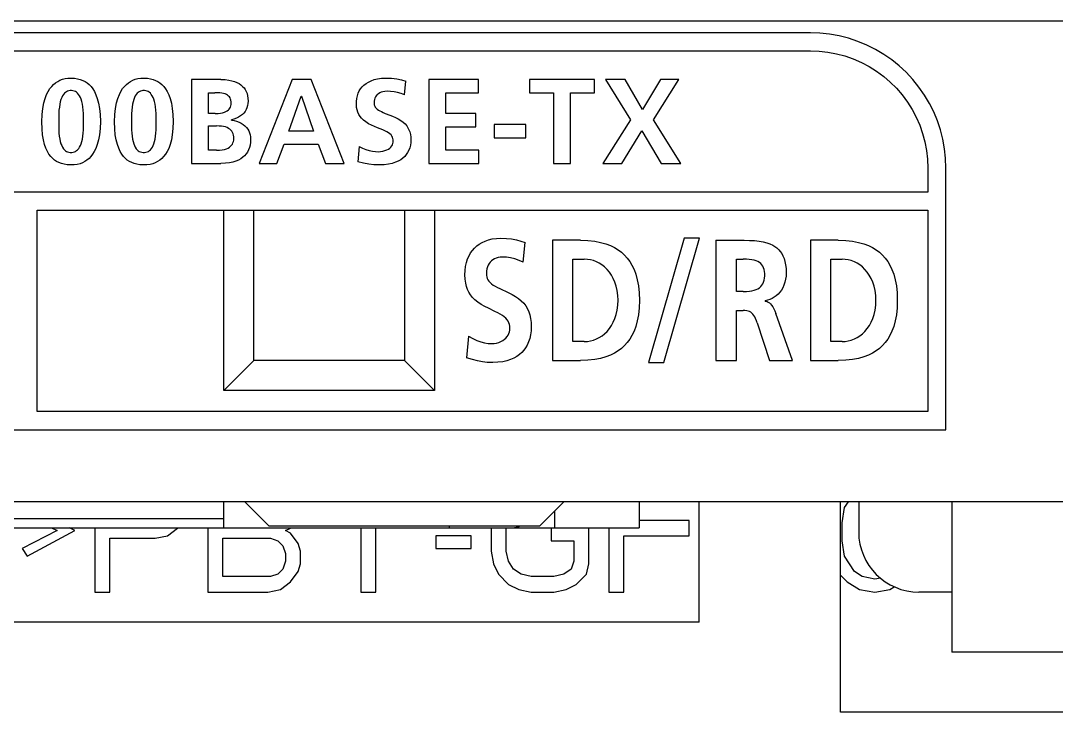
# Model space of a CAD drawing. Extents: x 0 to 563, y 0 to 379.
# Drawn here: x 454.89 to 472.1, y 127.07 to 138.57 of the extents above; entities that cross this region are included whole.
import ezdxf

# ---------------------------------------------------------------- set-up
doc = ezdxf.new("R2010")
doc.units = 0
doc.header["$LTSCALE"] = 32.67
doc.layers.get('0').update_dxf_attribs({"linetype": 'CONTINUOUS'})

msp = doc.modelspace()

# ---------------------------------------------------------------- linework, layer by layer
at = {"color": 7, "linetype": 'CONTINUOUS'}
for p, q in [((410.018, 138.573), (475.618, 138.573)), ((468.017, 138.374), (443.018, 138.374)), ((468.175, 138.368), (468.017, 138.374)), ((468.334, 138.351), (468.175, 138.368)), ((468.493, 138.322), (468.334, 138.351)), ((468.65, 138.282), (468.493, 138.322)), ((468.804, 138.23), (468.65, 138.282)), ((468.954, 138.168), (468.804, 138.23)), ((443.018, 138.074), (468.017, 138.074)), ((468.017, 138.074), (468.16, 138.068)), ((468.16, 138.068), (468.304, 138.052)), ((468.304, 138.052), (468.448, 138.025)), ((468.448, 138.025), (468.589, 137.987)), ((469.099, 138.096), (468.954, 138.168)), ((469.237, 138.013), (469.099, 138.096)), ((468.589, 137.987), (468.728, 137.938)), ((468.728, 137.938), (468.863, 137.879)), ((468.863, 137.879), (468.993, 137.811)), ((469.369, 137.921), (469.237, 138.013)), ((469.493, 137.822), (469.369, 137.921)), ((468.993, 137.811), (469.117, 137.733)), ((469.117, 137.733), (469.234, 137.647)), ((469.608, 137.715), (469.493, 137.822)), ((469.718, 137.596), (469.608, 137.715)), ((455.408, 137.482), (455.44, 137.515)), ((455.44, 137.515), (455.473, 137.542)), ((455.473, 137.542), (455.508, 137.565)), ((455.508, 137.565), (455.545, 137.584)), ((455.545, 137.584), (455.586, 137.6)), ((455.586, 137.6), (455.63, 137.611)), ((455.63, 137.611), (455.678, 137.618)), ((455.678, 137.618), (455.733, 137.62)), ((455.733, 137.62), (455.789, 137.617)), ((455.789, 137.617), (455.839, 137.609)), ((455.839, 137.609), (455.883, 137.597)), ((455.883, 137.597), (455.924, 137.581)), ((455.924, 137.581), (455.962, 137.562)), ((455.962, 137.562), (455.997, 137.538)), ((455.997, 137.538), (456.03, 137.51)), ((456.03, 137.51), (456.061, 137.478)), ((456.617, 137.482), (456.649, 137.515)), ((456.649, 137.515), (456.682, 137.542)), ((456.682, 137.542), (456.717, 137.565)), ((456.717, 137.565), (456.755, 137.584)), ((456.755, 137.584), (456.795, 137.6)), ((456.795, 137.6), (456.839, 137.611)), ((456.839, 137.611), (456.888, 137.618)), ((456.888, 137.618), (456.942, 137.62)), ((456.942, 137.62), (456.998, 137.617)), ((456.998, 137.617), (457.048, 137.609)), ((457.048, 137.609), (457.093, 137.597)), ((457.093, 137.597), (457.134, 137.581)), ((457.134, 137.581), (457.171, 137.562)), ((457.171, 137.562), (457.206, 137.538)), ((457.206, 137.538), (457.239, 137.51)), ((457.239, 137.51), (457.27, 137.478)), ((458.221, 137.596), (457.733, 137.596)), ((457.733, 137.596), (457.733, 136.198)), ((458.221, 137.596), (458.29, 137.593)), ((458.29, 137.593), (458.349, 137.586)), ((458.349, 137.586), (458.402, 137.576)), ((458.402, 137.576), (458.447, 137.562)), ((458.447, 137.562), (458.487, 137.546)), ((458.487, 137.546), (458.522, 137.527)), ((458.522, 137.527), (458.553, 137.505)), ((458.553, 137.505), (458.58, 137.482)), ((459.403, 137.596), (458.858, 136.198)), ((459.719, 137.596), (459.403, 137.596)), ((460.268, 136.198), (459.719, 137.596)), ((460.568, 137.474), (460.597, 137.503)), ((460.597, 137.503), (460.631, 137.53)), ((460.631, 137.53), (460.671, 137.554)), ((460.671, 137.554), (460.715, 137.576)), ((460.715, 137.576), (460.766, 137.594)), ((460.766, 137.594), (460.824, 137.608)), ((460.824, 137.608), (460.888, 137.617)), ((460.888, 137.617), (460.96, 137.62)), ((460.96, 137.62), (461.056, 137.617)), ((461.056, 137.617), (461.142, 137.607)), ((461.142, 137.607), (461.222, 137.591)), ((461.222, 137.591), (461.294, 137.57)), ((461.268, 137.34), (461.294, 137.57)), ((462.501, 137.596), (461.676, 137.596)), ((461.676, 137.596), (461.676, 136.198)), ((462.501, 137.376), (462.501, 137.596)), ((464.43, 137.596), (463.349, 137.596)), ((463.349, 137.596), (463.349, 137.376)), ((464.43, 137.376), (464.43, 137.596)), ((464.936, 137.596), (464.611, 137.596)), ((464.611, 137.596), (465.027, 136.925)), ((465.228, 137.098), (464.936, 137.596)), ((465.526, 137.596), (465.228, 137.098)), ((465.406, 136.925), (465.827, 137.596)), ((465.827, 137.596), (465.526, 137.596)), ((469.234, 137.647), (469.344, 137.552)), ((469.344, 137.552), (469.447, 137.449)), ((469.82, 137.47), (469.718, 137.596)), ((455.298, 137.28), (455.323, 137.344)), ((455.323, 137.344), (455.349, 137.398)), ((455.349, 137.398), (455.378, 137.444)), ((455.378, 137.444), (455.408, 137.482)), ((455.603, 137.348), (455.588, 137.324)), ((455.619, 137.367), (455.603, 137.348)), ((455.636, 137.382), (455.619, 137.367)), ((455.654, 137.393), (455.636, 137.382)), ((455.673, 137.402), (455.654, 137.393)), ((455.694, 137.408), (455.673, 137.402)), ((455.716, 137.411), (455.694, 137.408)), ((455.739, 137.412), (455.716, 137.411)), ((455.761, 137.409), (455.739, 137.412)), ((455.782, 137.403), (455.761, 137.409)), ((455.802, 137.394), (455.782, 137.403)), ((455.82, 137.383), (455.802, 137.394)), ((455.837, 137.368), (455.82, 137.383)), ((455.854, 137.349), (455.837, 137.368)), ((455.87, 137.326), (455.854, 137.349)), ((456.061, 137.478), (456.09, 137.44)), ((456.09, 137.44), (456.117, 137.395)), ((456.117, 137.395), (456.143, 137.341)), ((456.143, 137.341), (456.166, 137.277)), ((456.507, 137.28), (456.532, 137.344)), ((456.532, 137.344), (456.559, 137.398)), ((456.559, 137.398), (456.587, 137.444)), ((456.587, 137.444), (456.617, 137.482)), ((456.813, 137.348), (456.797, 137.324)), ((456.829, 137.367), (456.813, 137.348)), ((456.845, 137.382), (456.829, 137.367)), ((456.863, 137.393), (456.845, 137.382)), ((456.882, 137.402), (456.863, 137.393)), ((456.903, 137.408), (456.882, 137.402)), ((456.925, 137.411), (456.903, 137.408)), ((456.948, 137.412), (456.925, 137.411)), ((456.97, 137.409), (456.948, 137.412)), ((456.992, 137.403), (456.97, 137.409)), ((457.012, 137.394), (456.992, 137.403)), ((457.03, 137.383), (457.012, 137.394)), ((457.047, 137.368), (457.03, 137.383)), ((457.063, 137.349), (457.047, 137.368)), ((457.079, 137.326), (457.063, 137.349)), ((457.27, 137.478), (457.299, 137.44)), ((457.299, 137.44), (457.326, 137.395)), ((457.326, 137.395), (457.352, 137.341)), ((457.352, 137.341), (457.376, 137.277)), ((458.013, 137.376), (458.121, 137.376)), ((458.013, 137.031), (458.013, 137.376)), ((458.162, 137.375), (458.121, 137.376)), ((458.2, 137.373), (458.162, 137.375)), ((458.234, 137.369), (458.2, 137.373)), ((458.264, 137.364), (458.234, 137.369)), ((458.29, 137.356), (458.264, 137.364)), ((458.312, 137.346), (458.29, 137.356)), ((458.331, 137.334), (458.312, 137.346)), ((458.348, 137.32), (458.331, 137.334)), ((458.58, 137.482), (458.604, 137.456)), ((458.604, 137.456), (458.624, 137.427)), ((458.624, 137.427), (458.641, 137.396)), ((458.641, 137.396), (458.654, 137.361)), ((458.654, 137.361), (458.663, 137.324)), ((460.488, 137.323), (460.502, 137.367)), ((460.502, 137.367), (460.52, 137.406)), ((460.52, 137.406), (460.542, 137.441)), ((460.542, 137.441), (460.568, 137.474)), ((460.818, 137.344), (460.802, 137.326)), ((460.836, 137.359), (460.818, 137.344)), ((460.858, 137.372), (460.836, 137.359)), ((460.883, 137.383), (460.858, 137.372)), ((460.912, 137.392), (460.883, 137.383)), ((460.946, 137.398), (460.912, 137.392)), ((460.984, 137.4), (460.946, 137.398)), ((461.04, 137.398), (460.984, 137.4)), ((461.097, 137.391), (461.04, 137.398)), ((461.155, 137.378), (461.097, 137.391)), ((461.213, 137.361), (461.155, 137.378)), ((461.268, 137.34), (461.213, 137.361)), ((461.956, 137.376), (462.501, 137.376)), ((461.956, 137.031), (461.956, 137.376)), ((463.349, 137.376), (463.749, 137.376)), ((463.749, 137.376), (463.749, 136.198)), ((464.03, 137.376), (464.43, 137.376)), ((464.03, 136.198), (464.03, 137.376)), ((469.447, 137.449), (469.543, 137.338)), ((469.543, 137.338), (469.63, 137.221)), ((469.912, 137.337), (469.82, 137.47)), ((469.994, 137.199), (469.912, 137.337)), ((455.259, 137.116), (455.276, 137.205)), ((455.276, 137.205), (455.298, 137.28)), ((455.542, 137.185), (455.535, 137.138)), ((455.551, 137.227), (455.542, 137.185)), ((455.562, 137.264), (455.551, 137.227)), ((455.574, 137.297), (455.562, 137.264)), ((455.588, 137.324), (455.574, 137.297)), ((455.884, 137.299), (455.87, 137.326)), ((455.897, 137.266), (455.884, 137.299)), ((455.908, 137.229), (455.897, 137.266)), ((455.917, 137.187), (455.908, 137.229)), ((455.925, 137.14), (455.917, 137.187)), ((456.166, 137.277), (456.186, 137.202)), ((456.186, 137.202), (456.202, 137.115)), ((456.469, 137.116), (456.486, 137.205)), ((456.486, 137.205), (456.507, 137.28)), ((456.751, 137.185), (456.744, 137.138)), ((456.76, 137.227), (456.751, 137.185)), ((456.771, 137.264), (456.76, 137.227)), ((456.784, 137.297), (456.771, 137.264)), ((456.797, 137.324), (456.784, 137.297)), ((457.093, 137.299), (457.079, 137.326)), ((457.106, 137.266), (457.093, 137.299)), ((457.117, 137.229), (457.106, 137.266)), ((457.127, 137.187), (457.117, 137.229)), ((457.134, 137.14), (457.127, 137.187)), ((457.376, 137.277), (457.396, 137.202)), ((457.396, 137.202), (457.412, 137.115)), ((458.361, 137.306), (458.348, 137.32)), ((458.372, 137.289), (458.361, 137.306)), ((458.38, 137.27), (458.372, 137.289)), ((458.379, 137.138), (458.386, 137.158)), ((458.386, 137.25), (458.38, 137.27)), ((458.39, 137.227), (458.386, 137.25)), ((458.386, 137.158), (458.39, 137.179)), ((458.391, 137.202), (458.39, 137.227)), ((458.39, 137.179), (458.391, 137.202)), ((458.663, 137.161), (458.653, 137.127)), ((458.663, 137.324), (458.669, 137.283)), ((458.669, 137.199), (458.663, 137.161)), ((458.669, 137.283), (458.672, 137.238)), ((458.672, 137.238), (458.669, 137.199)), ((459.35, 136.739), (459.553, 137.316)), ((459.553, 137.316), (459.557, 137.316)), ((459.557, 137.316), (459.759, 136.739)), ((460.472, 137.228), (460.478, 137.277)), ((460.472, 137.179), (460.472, 137.228)), ((460.475, 137.132), (460.472, 137.179)), ((460.478, 137.277), (460.488, 137.323)), ((460.765, 137.236), (460.764, 137.206)), ((460.764, 137.206), (460.765, 137.189)), ((460.77, 137.262), (460.765, 137.236)), ((460.765, 137.189), (460.769, 137.172)), ((460.769, 137.172), (460.775, 137.154)), ((460.778, 137.286), (460.77, 137.262)), ((460.789, 137.307), (460.778, 137.286)), ((460.802, 137.326), (460.789, 137.307)), ((469.63, 137.221), (469.707, 137.098)), ((470.066, 137.057), (469.994, 137.199)), ((455.243, 136.893), (455.248, 137.012)), ((455.248, 137.012), (455.259, 137.116)), ((455.526, 137.027), (455.524, 136.963)), ((455.529, 137.086), (455.526, 137.027)), ((455.535, 137.138), (455.529, 137.086)), ((455.93, 137.087), (455.925, 137.14)), ((455.934, 137.028), (455.93, 137.087)), ((455.936, 136.964), (455.934, 137.028)), ((456.202, 137.115), (456.213, 137.013)), ((456.213, 137.013), (456.217, 136.897)), ((456.453, 136.893), (456.457, 137.012)), ((456.457, 137.012), (456.469, 137.116)), ((456.735, 137.027), (456.733, 136.963)), ((456.739, 137.086), (456.735, 137.027)), ((456.744, 137.138), (456.739, 137.086)), ((457.14, 137.087), (457.134, 137.14)), ((457.143, 137.028), (457.14, 137.087)), ((457.145, 136.964), (457.143, 137.028)), ((457.412, 137.115), (457.422, 137.013)), ((457.422, 137.013), (457.426, 136.897)), ((458.127, 137.031), (458.013, 137.031)), ((458.127, 137.031), (458.172, 137.033)), ((458.172, 137.033), (458.212, 137.037)), ((458.212, 137.037), (458.247, 137.043)), ((458.247, 137.043), (458.278, 137.052)), ((458.278, 137.052), (458.304, 137.063)), ((458.304, 137.063), (458.325, 137.075)), ((458.325, 137.075), (458.344, 137.089)), ((458.344, 137.089), (458.359, 137.104)), ((458.359, 137.104), (458.37, 137.12)), ((458.37, 137.12), (458.379, 137.138)), ((458.547, 136.989), (458.514, 136.968)), ((458.576, 137.012), (458.547, 136.989)), ((458.601, 137.037), (458.576, 137.012)), ((458.622, 137.065), (458.601, 137.037)), ((458.639, 137.095), (458.622, 137.065)), ((458.653, 137.127), (458.639, 137.095)), ((460.484, 137.089), (460.475, 137.132)), ((460.496, 137.05), (460.484, 137.089)), ((460.512, 137.015), (460.496, 137.05)), ((460.532, 136.982), (460.512, 137.015)), ((460.775, 137.154), (460.785, 137.136)), ((460.785, 137.136), (460.798, 137.119)), ((460.798, 137.119), (460.815, 137.103)), ((460.815, 137.103), (460.836, 137.088)), ((460.836, 137.088), (460.86, 137.074)), ((460.86, 137.074), (460.886, 137.061)), ((460.886, 137.061), (460.916, 137.047)), ((460.916, 137.047), (460.949, 137.033)), ((460.949, 137.033), (461.028, 137.003)), ((461.028, 137.003), (461.073, 136.985)), ((461.073, 136.985), (461.12, 136.964)), ((462.455, 137.031), (461.956, 137.031)), ((462.455, 136.811), (462.455, 137.031)), ((469.707, 137.098), (469.775, 136.969)), ((470.127, 136.91), (470.066, 137.057)), ((455.247, 136.778), (455.243, 136.893)), ((455.524, 136.963), (455.524, 136.893)), ((455.524, 136.893), (455.524, 136.825)), ((455.524, 136.825), (455.526, 136.761)), ((455.934, 136.761), (455.936, 136.824)), ((455.936, 136.893), (455.936, 136.964)), ((455.936, 136.824), (455.936, 136.893)), ((456.217, 136.897), (456.213, 136.779)), ((456.456, 136.778), (456.453, 136.893)), ((456.733, 136.963), (456.733, 136.893)), ((456.733, 136.893), (456.733, 136.825)), ((456.733, 136.825), (456.735, 136.761)), ((457.144, 136.761), (457.145, 136.824)), ((457.146, 136.893), (457.145, 136.964)), ((457.145, 136.824), (457.146, 136.893)), ((457.426, 136.897), (457.422, 136.779)), ((458.013, 136.823), (458.145, 136.823)), ((458.013, 136.419), (458.013, 136.823)), ((458.189, 136.822), (458.145, 136.823)), ((458.229, 136.819), (458.189, 136.822)), ((458.265, 136.813), (458.229, 136.819)), ((458.296, 136.806), (458.265, 136.813)), ((458.437, 136.936), (458.393, 136.925)), ((458.393, 136.921), (458.393, 136.925)), ((458.393, 136.921), (458.438, 136.915)), ((458.477, 136.95), (458.437, 136.936)), ((458.438, 136.915), (458.481, 136.903)), ((458.514, 136.968), (458.477, 136.95)), ((458.481, 136.903), (458.521, 136.888)), ((458.521, 136.888), (458.558, 136.87)), ((458.558, 136.87), (458.591, 136.849)), ((458.591, 136.849), (458.619, 136.825)), ((458.619, 136.825), (458.644, 136.799)), ((460.557, 136.95), (460.532, 136.982)), ((460.587, 136.92), (460.557, 136.95)), ((460.626, 136.89), (460.587, 136.92)), ((460.671, 136.861), (460.626, 136.89)), ((460.721, 136.835), (460.671, 136.861)), ((460.773, 136.813), (460.721, 136.835)), ((460.822, 136.793), (460.773, 136.813)), ((461.12, 136.964), (461.166, 136.941)), ((461.166, 136.941), (461.209, 136.915)), ((461.209, 136.915), (461.247, 136.887)), ((461.247, 136.887), (461.28, 136.856)), ((461.28, 136.856), (461.307, 136.825)), ((461.307, 136.825), (461.328, 136.793)), ((463.287, 136.847), (462.76, 136.847)), ((462.76, 136.847), (462.76, 136.627)), ((463.287, 136.627), (463.287, 136.847)), ((465.027, 136.925), (464.569, 136.198)), ((465.865, 136.198), (465.406, 136.925)), ((469.775, 136.969), (469.833, 136.837)), ((469.833, 136.837), (469.881, 136.7)), ((470.177, 136.759), (470.127, 136.91)), ((455.256, 136.678), (455.247, 136.778)), ((455.27, 136.591), (455.256, 136.678)), ((455.526, 136.761), (455.529, 136.704)), ((455.529, 136.704), (455.534, 136.652)), ((455.534, 136.652), (455.541, 136.605)), ((455.918, 136.605), (455.925, 136.652)), ((455.925, 136.652), (455.931, 136.704)), ((455.931, 136.704), (455.934, 136.761)), ((456.202, 136.678), (456.186, 136.59)), ((456.213, 136.779), (456.202, 136.678)), ((456.465, 136.678), (456.456, 136.778)), ((456.48, 136.591), (456.465, 136.678)), ((456.735, 136.761), (456.738, 136.704)), ((456.738, 136.704), (456.744, 136.652)), ((456.744, 136.652), (456.751, 136.605)), ((457.127, 136.605), (457.135, 136.652)), ((457.135, 136.652), (457.14, 136.704)), ((457.14, 136.704), (457.144, 136.761)), ((457.412, 136.678), (457.396, 136.59)), ((457.422, 136.779), (457.412, 136.678)), ((458.323, 136.796), (458.296, 136.806)), ((458.347, 136.783), (458.323, 136.796)), ((458.367, 136.769), (458.347, 136.783)), ((458.385, 136.753), (458.367, 136.769)), ((458.399, 136.736), (458.385, 136.753)), ((458.412, 136.716), (458.399, 136.736)), ((458.421, 136.694), (458.412, 136.716)), ((458.428, 136.67), (458.421, 136.694)), ((458.432, 136.643), (458.428, 136.67)), ((458.433, 136.613), (458.432, 136.643)), ((458.644, 136.799), (458.665, 136.771)), ((458.665, 136.771), (458.682, 136.741)), ((458.682, 136.741), (458.696, 136.709)), ((458.696, 136.709), (458.706, 136.675)), ((458.706, 136.675), (458.712, 136.64)), ((458.712, 136.64), (458.714, 136.603)), ((459.759, 136.739), (459.35, 136.739)), ((460.867, 136.775), (460.822, 136.793)), ((460.908, 136.759), (460.867, 136.775)), ((460.944, 136.743), (460.908, 136.759)), ((460.976, 136.726), (460.944, 136.743)), ((461.004, 136.709), (460.976, 136.726)), ((461.028, 136.691), (461.004, 136.709)), ((461.047, 136.673), (461.028, 136.691)), ((461.061, 136.654), (461.047, 136.673)), ((461.071, 136.636), (461.061, 136.654)), ((461.328, 136.793), (461.345, 136.76)), ((461.345, 136.76), (461.359, 136.723)), ((461.359, 136.723), (461.369, 136.683)), ((461.369, 136.683), (461.375, 136.639)), ((461.956, 136.811), (462.455, 136.811)), ((461.956, 136.419), (461.956, 136.811)), ((464.885, 136.198), (465.212, 136.743)), ((465.212, 136.743), (465.534, 136.198)), ((469.881, 136.7), (469.918, 136.56)), ((470.216, 136.604), (470.177, 136.759)), ((455.289, 136.516), (455.27, 136.591)), ((455.312, 136.453), (455.289, 136.516)), ((455.541, 136.605), (455.55, 136.564)), ((455.55, 136.564), (455.561, 136.527)), ((455.561, 136.527), (455.574, 136.496)), ((455.574, 136.496), (455.588, 136.468)), ((455.588, 136.468), (455.603, 136.445)), ((455.856, 136.446), (455.871, 136.468)), ((455.871, 136.468), (455.885, 136.496)), ((455.885, 136.496), (455.898, 136.527)), ((455.898, 136.527), (455.909, 136.564)), ((455.909, 136.564), (455.918, 136.605)), ((456.166, 136.515), (456.142, 136.451)), ((456.186, 136.59), (456.166, 136.515)), ((456.499, 136.516), (456.48, 136.591)), ((456.521, 136.453), (456.499, 136.516)), ((456.751, 136.605), (456.76, 136.564)), ((456.76, 136.564), (456.771, 136.527)), ((456.771, 136.527), (456.783, 136.496)), ((456.783, 136.496), (456.797, 136.468)), ((456.797, 136.468), (456.812, 136.445)), ((457.065, 136.446), (457.081, 136.468)), ((457.081, 136.468), (457.095, 136.496)), ((457.095, 136.496), (457.107, 136.527)), ((457.107, 136.527), (457.118, 136.564)), ((457.118, 136.564), (457.127, 136.605)), ((457.375, 136.515), (457.352, 136.451)), ((457.396, 136.59), (457.375, 136.515)), ((458.338, 136.455), (458.362, 136.469)), ((458.362, 136.469), (458.381, 136.485)), ((458.381, 136.485), (458.398, 136.502)), ((458.398, 136.502), (458.41, 136.52)), ((458.41, 136.52), (458.42, 136.541)), ((458.42, 136.541), (458.427, 136.563)), ((458.427, 136.563), (458.432, 136.587)), ((458.432, 136.587), (458.433, 136.613)), ((458.704, 136.506), (458.694, 136.464)), ((458.711, 136.552), (458.704, 136.506)), ((458.714, 136.603), (458.711, 136.552)), ((459.148, 136.198), (459.27, 136.519)), ((459.27, 136.519), (459.837, 136.519)), ((459.837, 136.519), (459.957, 136.198)), ((460.519, 136.481), (460.493, 136.228)), ((460.519, 136.481), (460.574, 136.454)), ((461.026, 136.456), (461.044, 136.473)), ((461.044, 136.473), (461.058, 136.491)), ((461.058, 136.491), (461.069, 136.51)), ((461.069, 136.51), (461.077, 136.53)), ((461.079, 136.616), (461.071, 136.636)), ((461.077, 136.53), (461.082, 136.551)), ((461.083, 136.595), (461.079, 136.616)), ((461.082, 136.551), (461.084, 136.573)), ((461.084, 136.573), (461.083, 136.595)), ((461.368, 136.502), (461.357, 136.459)), ((461.374, 136.547), (461.368, 136.502)), ((461.377, 136.593), (461.374, 136.547)), ((461.375, 136.639), (461.377, 136.593)), ((462.76, 136.627), (463.287, 136.627)), ((469.918, 136.56), (469.945, 136.417)), ((470.244, 136.445), (470.216, 136.604)), ((455.336, 136.4), (455.312, 136.453)), ((455.363, 136.355), (455.336, 136.4)), ((455.392, 136.317), (455.363, 136.355)), ((455.422, 136.285), (455.392, 136.317)), ((455.603, 136.445), (455.619, 136.427)), ((455.619, 136.427), (455.636, 136.412)), ((455.636, 136.412), (455.654, 136.401)), ((455.654, 136.401), (455.673, 136.392)), ((455.673, 136.392), (455.695, 136.386)), ((455.695, 136.386), (455.717, 136.383)), ((455.717, 136.383), (455.74, 136.383)), ((455.74, 136.383), (455.763, 136.386)), ((455.763, 136.386), (455.784, 136.392)), ((455.784, 136.392), (455.804, 136.401)), ((455.804, 136.401), (455.822, 136.413)), ((455.822, 136.413), (455.839, 136.427)), ((455.839, 136.427), (455.856, 136.446)), ((456.059, 136.315), (456.028, 136.282)), ((456.088, 136.353), (456.059, 136.315)), ((456.116, 136.398), (456.088, 136.353)), ((456.142, 136.451), (456.116, 136.398)), ((456.546, 136.4), (456.521, 136.453)), ((456.573, 136.355), (456.546, 136.4)), ((456.601, 136.317), (456.573, 136.355)), ((456.631, 136.285), (456.601, 136.317)), ((456.812, 136.445), (456.828, 136.427)), ((456.828, 136.427), (456.845, 136.412)), ((456.845, 136.412), (456.863, 136.401)), ((456.863, 136.401), (456.883, 136.392)), ((456.883, 136.392), (456.904, 136.386)), ((456.904, 136.386), (456.927, 136.383)), ((456.927, 136.383), (456.949, 136.383)), ((456.949, 136.383), (456.972, 136.386)), ((456.972, 136.386), (456.994, 136.392)), ((456.994, 136.392), (457.014, 136.401)), ((457.014, 136.401), (457.032, 136.413)), ((457.032, 136.413), (457.049, 136.427)), ((457.049, 136.427), (457.065, 136.446)), ((457.268, 136.315), (457.237, 136.282)), ((457.298, 136.353), (457.268, 136.315)), ((457.326, 136.398), (457.298, 136.353)), ((457.352, 136.451), (457.326, 136.398)), ((458.145, 136.419), (458.013, 136.419)), ((458.145, 136.419), (458.195, 136.42)), ((458.195, 136.42), (458.239, 136.425)), ((458.239, 136.425), (458.277, 136.433)), ((458.277, 136.433), (458.31, 136.443)), ((458.31, 136.443), (458.338, 136.455)), ((458.583, 136.302), (458.55, 136.278)), ((458.613, 136.329), (458.583, 136.302)), ((458.638, 136.358), (458.613, 136.329)), ((458.661, 136.39), (458.638, 136.358)), ((458.679, 136.425), (458.661, 136.39)), ((458.694, 136.464), (458.679, 136.425)), ((460.574, 136.454), (460.629, 136.432)), ((460.629, 136.432), (460.684, 136.415)), ((460.684, 136.415), (460.737, 136.404)), ((460.737, 136.404), (460.788, 136.397)), ((460.788, 136.397), (460.836, 136.395)), ((460.836, 136.395), (460.874, 136.397)), ((460.874, 136.397), (460.911, 136.403)), ((460.911, 136.403), (460.945, 136.413)), ((460.945, 136.413), (460.976, 136.425)), ((460.976, 136.425), (461.003, 136.44)), ((461.003, 136.44), (461.026, 136.456)), ((461.274, 136.316), (461.243, 136.288)), ((461.3, 136.347), (461.274, 136.316)), ((461.323, 136.382), (461.3, 136.347)), ((461.342, 136.419), (461.323, 136.382)), ((461.357, 136.459), (461.342, 136.419)), ((462.504, 136.419), (461.956, 136.419)), ((462.504, 136.198), (462.504, 136.419)), ((469.945, 136.417), (469.962, 136.271)), ((470.262, 136.285), (470.244, 136.445)), ((455.455, 136.257), (455.422, 136.285)), ((455.489, 136.234), (455.455, 136.257)), ((455.527, 136.214), (455.489, 136.234)), ((455.569, 136.198), (455.527, 136.214)), ((455.615, 136.186), (455.569, 136.198)), ((455.666, 136.177), (455.615, 136.186)), ((455.724, 136.174), (455.666, 136.177)), ((455.782, 136.177), (455.724, 136.174)), ((455.833, 136.184), (455.782, 136.177)), ((455.879, 136.196), (455.833, 136.184)), ((455.921, 136.212), (455.879, 136.196)), ((455.959, 136.231), (455.921, 136.212)), ((455.994, 136.254), (455.959, 136.231)), ((456.028, 136.282), (455.994, 136.254)), ((456.664, 136.257), (456.631, 136.285)), ((456.699, 136.234), (456.664, 136.257)), ((456.737, 136.214), (456.699, 136.234)), ((456.778, 136.198), (456.737, 136.214)), ((456.824, 136.186), (456.778, 136.198)), ((456.875, 136.177), (456.824, 136.186)), ((456.933, 136.174), (456.875, 136.177)), ((456.991, 136.177), (456.933, 136.174)), ((457.043, 136.184), (456.991, 136.177)), ((457.088, 136.196), (457.043, 136.184)), ((457.13, 136.212), (457.088, 136.196)), ((457.168, 136.231), (457.13, 136.212)), ((457.204, 136.254), (457.168, 136.231)), ((457.237, 136.282), (457.204, 136.254)), ((457.733, 136.198), (458.221, 136.198)), ((458.296, 136.202), (458.221, 136.198)), ((458.362, 136.21), (458.296, 136.202)), ((458.419, 136.223), (458.362, 136.21)), ((458.468, 136.238), (458.419, 136.223)), ((458.511, 136.257), (458.468, 136.238)), ((458.55, 136.278), (458.511, 136.257)), ((458.858, 136.198), (459.148, 136.198)), ((459.957, 136.198), (460.268, 136.198)), ((460.59, 136.205), (460.493, 136.228)), ((460.676, 136.187), (460.59, 136.205)), ((460.76, 136.178), (460.676, 136.187)), ((460.852, 136.174), (460.76, 136.178)), ((460.934, 136.178), (460.852, 136.174)), ((461.005, 136.187), (460.934, 136.178)), ((461.067, 136.201), (461.005, 136.187)), ((461.121, 136.219), (461.067, 136.201)), ((461.167, 136.239), (461.121, 136.219)), ((461.208, 136.262), (461.167, 136.239)), ((461.243, 136.288), (461.208, 136.262)), ((461.676, 136.198), (462.504, 136.198)), ((463.749, 136.198), (464.03, 136.198)), ((464.569, 136.198), (464.885, 136.198)), ((465.534, 136.198), (465.865, 136.198)), ((469.962, 136.271), (469.967, 136.124)), ((469.967, 136.124), (469.967, 135.723)), ((470.267, 136.124), (470.262, 136.285)), ((470.267, 131.773), (470.267, 136.124)), ((469.967, 135.723), (441.067, 135.723)), ((455.168, 135.424), (469.967, 135.424)), ((455.168, 132.073), (455.168, 135.424)), ((458.268, 132.423), (458.268, 135.424)), ((458.768, 132.923), (458.768, 135.423)), ((461.268, 135.423), (461.268, 132.923)), ((461.768, 135.424), (461.768, 132.423)), ((469.967, 135.424), (469.967, 132.073)), ((462.612, 134.91), (462.668, 134.93)), ((462.668, 134.93), (462.73, 134.944)), ((462.73, 134.944), (462.797, 134.954)), ((462.797, 134.954), (462.87, 134.957)), ((462.87, 134.957), (462.963, 134.954)), ((462.963, 134.954), (463.05, 134.944)), ((463.05, 134.944), (463.131, 134.929)), ((463.131, 134.929), (463.206, 134.909)), ((464.194, 134.922), (463.729, 134.922)), ((463.729, 134.922), (463.729, 132.924)), ((464.194, 134.922), (464.32, 134.918)), ((465.92, 134.957), (465.326, 132.889)), ((465.579, 132.889), (466.173, 134.957)), ((466.173, 134.957), (465.92, 134.957)), ((466.446, 134.922), (466.914, 134.922)), ((466.446, 134.922), (466.446, 132.924)), ((466.914, 134.922), (467.006, 134.921)), ((467.006, 134.921), (467.089, 134.916)), ((468.48, 134.922), (468.015, 134.922)), ((468.015, 134.922), (468.015, 132.924)), ((468.48, 134.922), (468.606, 134.918)), ((462.369, 134.712), (462.399, 134.755)), ((462.399, 134.755), (462.433, 134.793)), ((462.433, 134.793), (462.471, 134.828)), ((462.471, 134.828), (462.513, 134.859)), ((462.513, 134.859), (462.56, 134.887)), ((462.56, 134.887), (462.612, 134.91)), ((463.206, 134.909), (463.276, 134.885)), ((463.245, 134.556), (463.276, 134.885)), ((464.32, 134.918), (464.432, 134.906)), ((464.432, 134.906), (464.53, 134.887)), ((464.53, 134.887), (464.617, 134.863)), ((464.617, 134.863), (464.694, 134.833)), ((464.694, 134.833), (464.762, 134.8)), ((464.762, 134.8), (464.823, 134.763)), ((464.823, 134.763), (464.877, 134.722)), ((467.089, 134.916), (467.165, 134.908)), ((467.165, 134.908), (467.233, 134.896)), ((467.233, 134.896), (467.292, 134.881)), ((467.292, 134.881), (467.344, 134.863)), ((467.344, 134.863), (467.389, 134.842)), ((467.389, 134.842), (467.427, 134.819)), ((467.427, 134.819), (467.46, 134.794)), ((467.46, 134.794), (467.49, 134.766)), ((467.49, 134.766), (467.516, 134.735)), ((468.606, 134.918), (468.718, 134.906)), ((468.718, 134.906), (468.816, 134.887)), ((468.816, 134.887), (468.903, 134.863)), ((468.903, 134.863), (468.98, 134.833)), ((468.98, 134.833), (469.048, 134.8)), ((469.048, 134.8), (469.109, 134.763)), ((469.109, 134.763), (469.164, 134.722)), ((462.301, 134.553), (462.32, 134.613)), ((462.32, 134.613), (462.343, 134.666)), ((462.343, 134.666), (462.369, 134.712)), ((462.715, 134.579), (462.694, 134.558)), ((462.738, 134.597), (462.715, 134.579)), ((462.764, 134.612), (462.738, 134.597)), ((462.793, 134.624), (462.764, 134.612)), ((462.826, 134.634), (462.793, 134.624)), ((462.861, 134.64), (462.826, 134.634)), ((462.899, 134.642), (462.861, 134.64)), ((462.965, 134.639), (462.899, 134.642)), ((463.034, 134.629), (462.965, 134.639)), ((463.105, 134.611), (463.034, 134.629)), ((463.176, 134.587), (463.105, 134.611)), ((463.245, 134.556), (463.176, 134.587)), ((464.07, 134.608), (464.259, 134.608)), ((464.07, 133.238), (464.07, 134.608)), ((464.309, 134.605), (464.259, 134.608)), ((464.36, 134.597), (464.309, 134.605)), ((464.41, 134.584), (464.36, 134.597)), ((464.459, 134.565), (464.41, 134.584)), ((464.877, 134.722), (464.927, 134.676)), ((464.927, 134.676), (464.973, 134.625)), ((464.973, 134.625), (465.014, 134.569)), ((466.786, 134.608), (466.898, 134.608)), ((466.786, 134.069), (466.786, 134.608)), ((466.952, 134.607), (466.898, 134.608)), ((467, 134.604), (466.952, 134.607)), ((467.043, 134.598), (467, 134.604)), ((467.081, 134.59), (467.043, 134.598)), ((467.115, 134.58), (467.081, 134.59)), ((467.144, 134.567), (467.115, 134.58)), ((467.516, 134.735), (467.54, 134.701)), ((467.54, 134.701), (467.56, 134.662)), ((467.56, 134.662), (467.578, 134.619)), ((467.578, 134.619), (467.593, 134.57)), ((468.356, 134.608), (468.545, 134.608)), ((468.356, 133.238), (468.356, 134.608)), ((468.596, 134.605), (468.545, 134.608)), ((468.646, 134.597), (468.596, 134.605)), ((468.696, 134.584), (468.646, 134.597)), ((468.746, 134.565), (468.696, 134.584)), ((469.164, 134.722), (469.213, 134.676)), ((469.213, 134.676), (469.259, 134.625)), ((469.259, 134.625), (469.3, 134.569)), ((462.276, 134.345), (462.279, 134.417)), ((462.279, 134.417), (462.287, 134.488)), ((462.287, 134.488), (462.301, 134.553)), ((462.634, 134.407), (462.632, 134.364)), ((462.64, 134.445), (462.634, 134.407)), ((462.649, 134.479), (462.64, 134.445)), ((462.662, 134.509), (462.649, 134.479)), ((462.677, 134.535), (462.662, 134.509)), ((462.694, 134.558), (462.677, 134.535)), ((464.507, 134.541), (464.459, 134.565)), ((464.552, 134.512), (464.507, 134.541)), ((464.596, 134.478), (464.552, 134.512)), ((464.637, 134.438), (464.596, 134.478)), ((464.675, 134.394), (464.637, 134.438)), ((465.014, 134.569), (465.051, 134.507)), ((465.051, 134.507), (465.085, 134.436)), ((465.085, 134.436), (465.115, 134.356)), ((467.169, 134.551), (467.144, 134.567)), ((467.191, 134.534), (467.169, 134.551)), ((467.209, 134.514), (467.191, 134.534)), ((467.225, 134.492), (467.209, 134.514)), ((467.237, 134.466), (467.225, 134.492)), ((467.247, 134.438), (467.237, 134.466)), ((467.254, 134.405), (467.247, 134.438)), ((467.258, 134.368), (467.254, 134.405)), ((467.593, 134.57), (467.604, 134.514)), ((467.604, 134.514), (467.611, 134.451)), ((467.611, 134.451), (467.614, 134.381)), ((468.793, 134.541), (468.746, 134.565)), ((468.839, 134.512), (468.793, 134.541)), ((468.882, 134.478), (468.839, 134.512)), ((468.923, 134.438), (468.882, 134.478)), ((468.961, 134.394), (468.923, 134.438)), ((469.3, 134.569), (469.338, 134.507)), ((469.338, 134.507), (469.371, 134.436)), ((469.371, 134.436), (469.401, 134.356)), ((462.279, 134.275), (462.276, 134.345)), ((462.288, 134.211), (462.279, 134.275)), ((462.632, 134.364), (462.633, 134.338)), ((462.633, 134.338), (462.638, 134.312)), ((462.638, 134.312), (462.647, 134.287)), ((462.647, 134.287), (462.658, 134.263)), ((462.658, 134.263), (462.674, 134.24)), ((462.674, 134.24), (462.694, 134.218)), ((464.709, 134.344), (464.675, 134.394)), ((464.74, 134.289), (464.709, 134.344)), ((464.766, 134.228), (464.74, 134.289)), ((465.115, 134.356), (465.139, 134.265)), ((465.139, 134.265), (465.158, 134.162)), ((467.239, 134.226), (467.248, 134.257)), ((467.248, 134.257), (467.255, 134.292)), ((467.255, 134.292), (467.258, 134.33)), ((467.258, 134.33), (467.258, 134.368)), ((467.604, 134.274), (467.592, 134.223)), ((467.611, 134.327), (467.604, 134.274)), ((467.614, 134.381), (467.611, 134.327)), ((468.995, 134.344), (468.961, 134.394)), ((469.026, 134.289), (468.995, 134.344)), ((469.053, 134.228), (469.026, 134.289)), ((469.401, 134.356), (469.426, 134.265)), ((469.426, 134.265), (469.444, 134.162)), ((462.302, 134.155), (462.288, 134.211)), ((462.32, 134.104), (462.302, 134.155)), ((462.342, 134.058), (462.32, 134.104)), ((462.694, 134.218), (462.718, 134.197)), ((462.718, 134.197), (462.746, 134.177)), ((462.746, 134.177), (462.779, 134.157)), ((462.779, 134.157), (462.815, 134.138)), ((462.815, 134.138), (462.855, 134.118)), ((462.855, 134.118), (462.901, 134.098)), ((462.901, 134.098), (462.95, 134.075)), ((462.95, 134.075), (463.004, 134.05)), ((464.788, 134.16), (464.766, 134.228)), ((464.805, 134.085), (464.788, 134.16)), ((464.815, 134.006), (464.805, 134.085)), ((465.158, 134.162), (465.17, 134.046)), ((466.898, 134.069), (466.786, 134.069)), ((466.898, 134.069), (466.953, 134.07)), ((466.953, 134.07), (467.002, 134.074)), ((467.002, 134.074), (467.045, 134.081)), ((467.045, 134.081), (467.083, 134.09)), ((467.083, 134.09), (467.117, 134.102)), ((467.117, 134.102), (467.145, 134.117)), ((467.145, 134.117), (467.171, 134.134)), ((467.171, 134.134), (467.192, 134.153)), ((467.192, 134.153), (467.21, 134.174)), ((467.21, 134.174), (467.226, 134.199)), ((467.226, 134.199), (467.239, 134.226)), ((467.533, 134.093), (467.507, 134.057)), ((467.556, 134.132), (467.533, 134.093)), ((467.575, 134.176), (467.556, 134.132)), ((467.592, 134.223), (467.575, 134.176)), ((469.075, 134.16), (469.053, 134.228)), ((469.091, 134.085), (469.075, 134.16)), ((469.102, 134.006), (469.091, 134.085)), ((469.444, 134.162), (469.456, 134.046)), ((462.369, 134.015), (462.342, 134.058)), ((462.401, 133.973), (462.369, 134.015)), ((462.441, 133.932), (462.401, 133.973)), ((462.489, 133.893), (462.441, 133.932)), ((462.544, 133.856), (462.489, 133.893)), ((463.004, 134.05), (463.06, 134.021)), ((463.06, 134.021), (463.114, 133.989)), ((463.114, 133.989), (463.165, 133.954)), ((463.165, 133.954), (463.211, 133.915)), ((463.211, 133.915), (463.251, 133.874)), ((464.819, 133.924), (464.815, 134.006)), ((464.816, 133.842), (464.819, 133.924)), ((465.17, 134.046), (465.174, 133.922)), ((465.174, 133.922), (465.17, 133.798)), ((467.304, 133.926), (467.263, 133.917)), ((467.263, 133.912), (467.263, 133.917)), ((467.263, 133.912), (467.28, 133.909)), ((467.28, 133.909), (467.297, 133.903)), ((467.297, 133.903), (467.315, 133.894)), ((467.342, 133.938), (467.304, 133.926)), ((467.315, 133.894), (467.334, 133.881)), ((467.38, 133.954), (467.342, 133.938)), ((467.415, 133.974), (467.38, 133.954)), ((467.448, 133.998), (467.415, 133.974)), ((467.479, 134.026), (467.448, 133.998)), ((467.507, 134.057), (467.479, 134.026)), ((469.105, 133.924), (469.102, 134.006)), ((469.102, 133.842), (469.105, 133.924)), ((469.456, 134.046), (469.46, 133.922)), ((469.46, 133.922), (469.456, 133.798)), ((462.603, 133.822), (462.544, 133.856)), ((462.664, 133.792), (462.603, 133.822)), ((462.774, 133.74), (462.664, 133.792)), ((462.82, 133.717), (462.774, 133.74)), ((462.861, 133.695), (462.82, 133.717)), ((463.251, 133.874), (463.285, 133.83)), ((463.285, 133.83), (463.313, 133.783)), ((463.313, 133.783), (463.335, 133.733)), ((463.335, 133.733), (463.353, 133.68)), ((464.789, 133.688), (464.805, 133.762)), ((464.805, 133.762), (464.816, 133.842)), ((465.17, 133.798), (465.158, 133.683)), ((466.786, 133.754), (466.896, 133.754)), ((466.786, 132.924), (466.786, 133.754)), ((466.929, 133.753), (466.896, 133.754)), ((466.957, 133.75), (466.929, 133.753)), ((466.983, 133.744), (466.957, 133.75)), ((467.005, 133.736), (466.983, 133.744)), ((467.026, 133.725), (467.005, 133.736)), ((467.044, 133.711), (467.026, 133.725)), ((467.334, 133.881), (467.353, 133.864)), ((467.353, 133.864), (467.372, 133.843)), ((467.372, 133.843), (467.391, 133.816)), ((467.391, 133.816), (467.409, 133.784)), ((467.409, 133.784), (467.426, 133.747)), ((467.426, 133.747), (467.443, 133.705)), ((469.075, 133.688), (469.092, 133.762)), ((469.092, 133.762), (469.102, 133.842)), ((469.456, 133.798), (469.444, 133.683)), ((462.897, 133.673), (462.861, 133.695)), ((462.929, 133.65), (462.897, 133.673)), ((462.955, 133.626), (462.929, 133.65)), ((462.976, 133.601), (462.955, 133.626)), ((462.992, 133.576), (462.976, 133.601)), ((463.005, 133.55), (462.992, 133.576)), ((463.014, 133.522), (463.005, 133.55)), ((463.353, 133.68), (463.366, 133.621)), ((463.366, 133.621), (463.374, 133.557)), ((463.374, 133.557), (463.376, 133.488)), ((464.71, 133.503), (464.74, 133.558)), ((464.74, 133.558), (464.767, 133.62)), ((464.767, 133.62), (464.789, 133.688)), ((465.139, 133.58), (465.114, 133.49)), ((465.158, 133.683), (465.139, 133.58)), ((467.061, 133.694), (467.044, 133.711)), ((467.077, 133.674), (467.061, 133.694)), ((467.092, 133.648), (467.077, 133.674)), ((467.106, 133.619), (467.092, 133.648)), ((467.119, 133.585), (467.106, 133.619)), ((467.132, 133.548), (467.119, 133.585)), ((467.132, 133.548), (467.336, 132.924)), ((467.716, 132.924), (467.443, 133.705)), ((468.996, 133.503), (469.026, 133.558)), ((469.026, 133.558), (469.053, 133.62)), ((469.053, 133.62), (469.075, 133.688)), ((469.425, 133.58), (469.401, 133.49)), ((469.444, 133.683), (469.425, 133.58)), ((462.991, 133.344), (463.004, 133.37)), ((463.004, 133.37), (463.013, 133.399)), ((463.013, 133.399), (463.019, 133.43)), ((463.019, 133.492), (463.014, 133.522)), ((463.021, 133.461), (463.019, 133.492)), ((463.019, 133.43), (463.021, 133.461)), ((463.373, 133.419), (463.365, 133.352)), ((463.376, 133.488), (463.373, 133.419)), ((464.596, 133.368), (464.637, 133.408)), ((464.637, 133.408), (464.675, 133.453)), ((464.675, 133.453), (464.71, 133.503)), ((465.085, 133.409), (465.051, 133.339)), ((465.114, 133.49), (465.085, 133.409)), ((468.882, 133.368), (468.923, 133.408)), ((468.923, 133.408), (468.961, 133.453)), ((468.961, 133.453), (468.996, 133.503)), ((469.371, 133.409), (469.337, 133.339)), ((469.401, 133.49), (469.371, 133.409)), ((462.335, 133.327), (462.303, 132.967)), ((462.335, 133.327), (462.404, 133.287)), ((462.404, 133.287), (462.472, 133.256)), ((462.472, 133.256), (462.538, 133.232)), ((462.538, 133.232), (462.602, 133.216)), ((462.602, 133.216), (462.662, 133.207)), ((462.662, 133.207), (462.719, 133.204)), ((462.719, 133.204), (462.759, 133.207)), ((462.759, 133.207), (462.799, 133.213)), ((462.799, 133.213), (462.837, 133.225)), ((462.837, 133.225), (462.873, 133.239)), ((462.873, 133.239), (462.905, 133.257)), ((462.905, 133.257), (462.933, 133.276)), ((462.933, 133.276), (462.956, 133.297)), ((462.956, 133.297), (462.975, 133.32)), ((462.975, 133.32), (462.991, 133.344)), ((463.332, 133.232), (463.309, 133.18)), ((463.351, 133.29), (463.332, 133.232)), ((463.365, 133.352), (463.351, 133.29)), ((464.259, 133.238), (464.07, 133.238)), ((464.259, 133.238), (464.309, 133.241)), ((464.309, 133.241), (464.36, 133.249)), ((464.36, 133.249), (464.41, 133.262)), ((464.41, 133.262), (464.459, 133.281)), ((464.459, 133.281), (464.507, 133.305)), ((464.507, 133.305), (464.553, 133.334)), ((464.553, 133.334), (464.596, 133.368)), ((464.973, 133.221), (464.927, 133.17)), ((465.014, 133.277), (464.973, 133.221)), ((465.051, 133.339), (465.014, 133.277)), ((468.545, 133.238), (468.356, 133.238)), ((468.545, 133.238), (468.595, 133.241)), ((468.595, 133.241), (468.646, 133.249)), ((468.646, 133.249), (468.696, 133.262)), ((468.696, 133.262), (468.746, 133.281)), ((468.746, 133.281), (468.793, 133.305)), ((468.793, 133.305), (468.839, 133.334)), ((468.839, 133.334), (468.882, 133.368)), ((469.259, 133.221), (469.213, 133.17)), ((469.3, 133.277), (469.259, 133.221)), ((469.337, 133.339), (469.3, 133.277)), ((463.218, 133.056), (463.179, 133.022)), ((463.252, 133.093), (463.218, 133.056)), ((463.282, 133.134), (463.252, 133.093)), ((463.309, 133.18), (463.282, 133.134)), ((464.762, 133.046), (464.694, 133.012)), ((464.823, 133.083), (464.762, 133.046)), ((464.877, 133.124), (464.823, 133.083)), ((464.927, 133.17), (464.877, 133.124)), ((469.048, 133.046), (468.98, 133.012)), ((469.109, 133.083), (469.048, 133.046)), ((469.164, 133.124), (469.109, 133.083)), ((469.213, 133.17), (469.164, 133.124)), ((458.768, 132.923), (458.268, 132.423)), ((461.268, 132.923), (458.768, 132.923)), ((461.268, 132.923), (461.768, 132.423)), ((462.398, 132.939), (462.303, 132.967)), ((462.486, 132.916), (462.398, 132.939)), ((462.565, 132.901), (462.486, 132.916)), ((462.647, 132.892), (462.565, 132.901)), ((462.739, 132.889), (462.647, 132.892)), ((462.824, 132.893), (462.739, 132.889)), ((462.902, 132.903), (462.824, 132.893)), ((462.971, 132.918), (462.902, 132.903)), ((463.032, 132.939), (462.971, 132.918)), ((463.087, 132.963), (463.032, 132.939)), ((463.136, 132.991), (463.087, 132.963)), ((463.179, 133.022), (463.136, 132.991)), ((463.729, 132.924), (464.194, 132.924)), ((464.32, 132.928), (464.194, 132.924)), ((464.432, 132.94), (464.32, 132.928)), ((464.53, 132.959), (464.432, 132.94)), ((464.617, 132.983), (464.53, 132.959)), ((464.694, 133.012), (464.617, 132.983)), ((465.326, 132.889), (465.579, 132.889)), ((466.446, 132.924), (466.786, 132.924)), ((467.336, 132.924), (467.716, 132.924)), ((468.015, 132.924), (468.48, 132.924)), ((468.606, 132.928), (468.48, 132.924)), ((468.718, 132.94), (468.606, 132.928)), ((468.816, 132.959), (468.718, 132.94)), ((468.903, 132.983), (468.816, 132.959)), ((468.98, 133.012), (468.903, 132.983)), ((461.768, 132.423), (458.268, 132.423)), ((469.967, 132.073), (455.168, 132.073)), ((440.767, 131.773), (470.267, 131.773)), ((542.352, 130.573), (442.518, 130.573)), ((458.268, 130.143), (458.268, 130.573)), ((458.618, 130.573), (459.018, 130.173)), ((463.518, 130.173), (463.918, 130.573)), ((465.168, 130.573), (465.168, 130.143)), ((466.168, 128.573), (466.168, 130.573)), ((468.518, 127.073), (468.518, 130.573)), ((468.543, 130.222), (468.584, 130.478)), ((468.584, 130.478), (468.647, 130.573)), ((468.818, 130.573), (468.818, 130.073)), ((470.368, 130.573), (470.368, 128.073)), ((458.268, 130.293), (451.768, 130.293)), ((463.768, 130.143), (463.768, 130.423)), ((443.868, 130.143), (465.168, 130.143)), ((455.406, 130.143), (455.501, 130.095)), ((455.793, 130.095), (455.702, 130.143)), ((456.126, 130.143), (456.126, 129.073)), ((457.334, 130.01), (457.501, 130.137)), ((457.501, 130.137), (457.506, 130.143)), ((458.001, 130.143), (458.001, 129.073)), ((459.018, 130.173), (463.518, 130.173)), ((459.293, 130.095), (459.376, 130.137)), ((459.376, 130.137), (459.381, 130.143)), ((460.543, 130.143), (460.543, 129.073)), ((460.793, 129.073), (460.793, 130.143)), ((462.018, 130.143), (462.018, 130.173)), ((462.709, 130.143), (462.709, 129.754)), ((462.959, 129.754), (462.959, 130.143)), ((463.709, 130.143), (463.709, 129.924)), ((464.334, 129.542), (464.334, 130.143)), ((464.668, 130.143), (464.668, 129.073)), ((466.001, 130.265), (465.168, 130.265)), ((466.001, 130.01), (466.001, 130.265)), ((468.543, 129.924), (468.543, 130.222)), ((455.501, 130.095), (454.918, 129.797)), ((455.001, 129.669), (455.793, 130.095)), ((456.376, 129.967), (457.126, 129.967)), ((456.376, 129.073), (456.376, 129.967)), ((457.126, 129.967), (457.334, 130.01)), ((458.251, 129.967), (459.043, 129.967)), ((458.251, 129.329), (458.251, 129.967)), ((459.043, 129.967), (459.168, 129.924)), ((459.376, 130.052), (459.293, 130.095)), ((459.501, 129.882), (459.376, 130.052)), ((462.376, 130.01), (461.793, 130.01)), ((461.793, 130.01), (461.793, 129.797)), ((462.376, 129.797), (462.376, 130.01)), ((464.918, 130.01), (466.001, 130.01)), ((464.918, 129.073), (464.918, 130.01)), ((454.918, 129.797), (455.001, 129.669)), ((459.168, 129.924), (459.251, 129.839)), ((459.251, 129.839), (459.293, 129.712)), ((459.543, 129.754), (459.501, 129.882)), ((461.793, 129.797), (462.376, 129.797)), ((463.709, 129.924), (464.084, 129.924)), ((464.084, 129.924), (464.084, 129.584)), ((468.584, 129.669), (468.543, 129.924)), ((459.293, 129.584), (459.251, 129.456)), ((459.293, 129.712), (459.293, 129.584)), ((459.543, 129.542), (459.543, 129.754)), ((462.709, 129.754), (462.751, 129.542)), ((463.001, 129.584), (462.959, 129.754)), ((463.084, 129.456), (463.001, 129.584)), ((464.084, 129.584), (464.043, 129.456)), ((468.751, 129.414), (468.584, 129.669)), ((459.251, 129.456), (459.168, 129.371)), ((459.376, 129.244), (459.501, 129.414)), ((459.501, 129.414), (459.543, 129.542)), ((462.751, 129.542), (462.834, 129.371)), ((463.209, 129.371), (463.084, 129.456)), ((464.043, 129.456), (463.918, 129.371)), ((464.293, 129.371), (464.334, 129.542)), ((468.876, 129.329), (468.751, 129.414)), ((459.043, 129.329), (458.251, 129.329)), ((459.168, 129.371), (459.043, 129.329)), ((459.209, 129.116), (459.376, 129.244)), ((462.834, 129.371), (463.001, 129.201)), ((463.376, 129.329), (463.209, 129.371)), ((463.751, 129.329), (463.376, 129.329)), ((463.918, 129.371), (463.751, 129.329)), ((464.126, 129.201), (464.293, 129.371)), ((468.518, 129.354), (468.626, 129.244)), ((468.626, 129.244), (468.834, 129.116)), ((469.084, 129.286), (468.876, 129.329)), ((469.178, 129.305), (469.084, 129.286)), ((456.126, 129.073), (456.376, 129.073)), ((458.001, 129.073), (459.001, 129.073)), ((459.001, 129.073), (459.209, 129.116)), ((460.543, 129.073), (460.793, 129.073)), ((463.001, 129.201), (463.168, 129.116)), ((463.168, 129.116), (463.376, 129.073)), ((463.376, 129.073), (463.751, 129.073)), ((463.751, 129.073), (463.959, 129.116)), ((463.959, 129.116), (464.126, 129.201)), ((464.668, 129.073), (464.918, 129.073)), ((468.834, 129.116), (469.084, 129.073)), ((469.084, 129.073), (469.334, 129.116)), ((469.334, 129.116), (469.409, 129.161)), ((470.368, 129.073), (469.818, 129.073)), ((466.168, 128.573), (443.868, 128.573)), ((475.868, 128.073), (470.368, 128.073)), ((502.718, 127.073), (468.518, 127.073))]:
    msp.add_line(p, q, dxfattribs=at)
for centre, radius, start, end in [((463.068, 130.393), 0.25, 270, 297.9671), ((469.818, 130.073), 1, 180, 270)]:
    msp.add_arc(centre, radius, start, end, dxfattribs=at)

doc.saveas('drawing.dxf')
